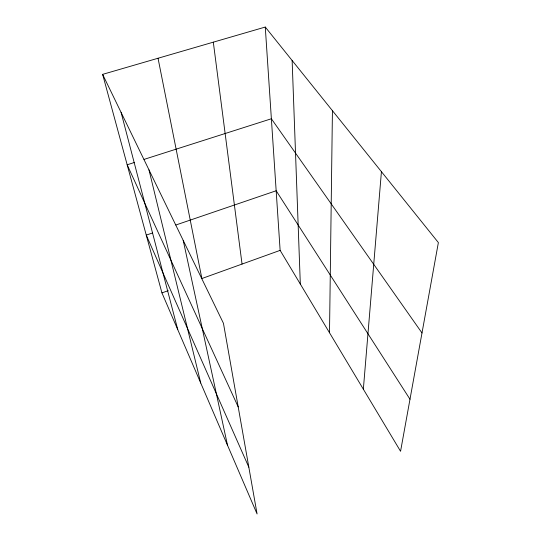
<?xml version="1.0" encoding="UTF-8"?>
<svg xmlns="http://www.w3.org/2000/svg" width="541" height="541" viewBox="0 0 541 541"><rect width="100%" height="100%" fill="white"/><g stroke="black" fill="none" stroke-linecap="round" stroke-linejoin="round"><path stroke-width="0.81" d="M329.51 332.742L332.431 110.668M363.349 389.195L381.425 171.68M265.273 27.05L280.13 250.368L400.563 451.289L438.372 242.584L265.273 27.05L102.628 74.367L223.447 323.302L257.076 513.95L161.948 292.904L168.21 290.645M280.13 250.368L201.874 278.534L158.033 58.245M152.657 232.928L146.259 235.112L248.833 467.194M175.852 225.009L276.167 190.757L409.99 399.251M134.391 162.483L127.169 164.789L238.196 406.9M144.028 159.406L271.372 118.763L422 332.972M102.628 74.367L161.948 292.904M121.089 112.4L177.773 329.672M148.978 169.867L200.745 383.048M183.21 240.393L227.497 445.216M213.31 42.164L242.043 264.076M292.133 60.491L300.316 284.039"/></g></svg>
